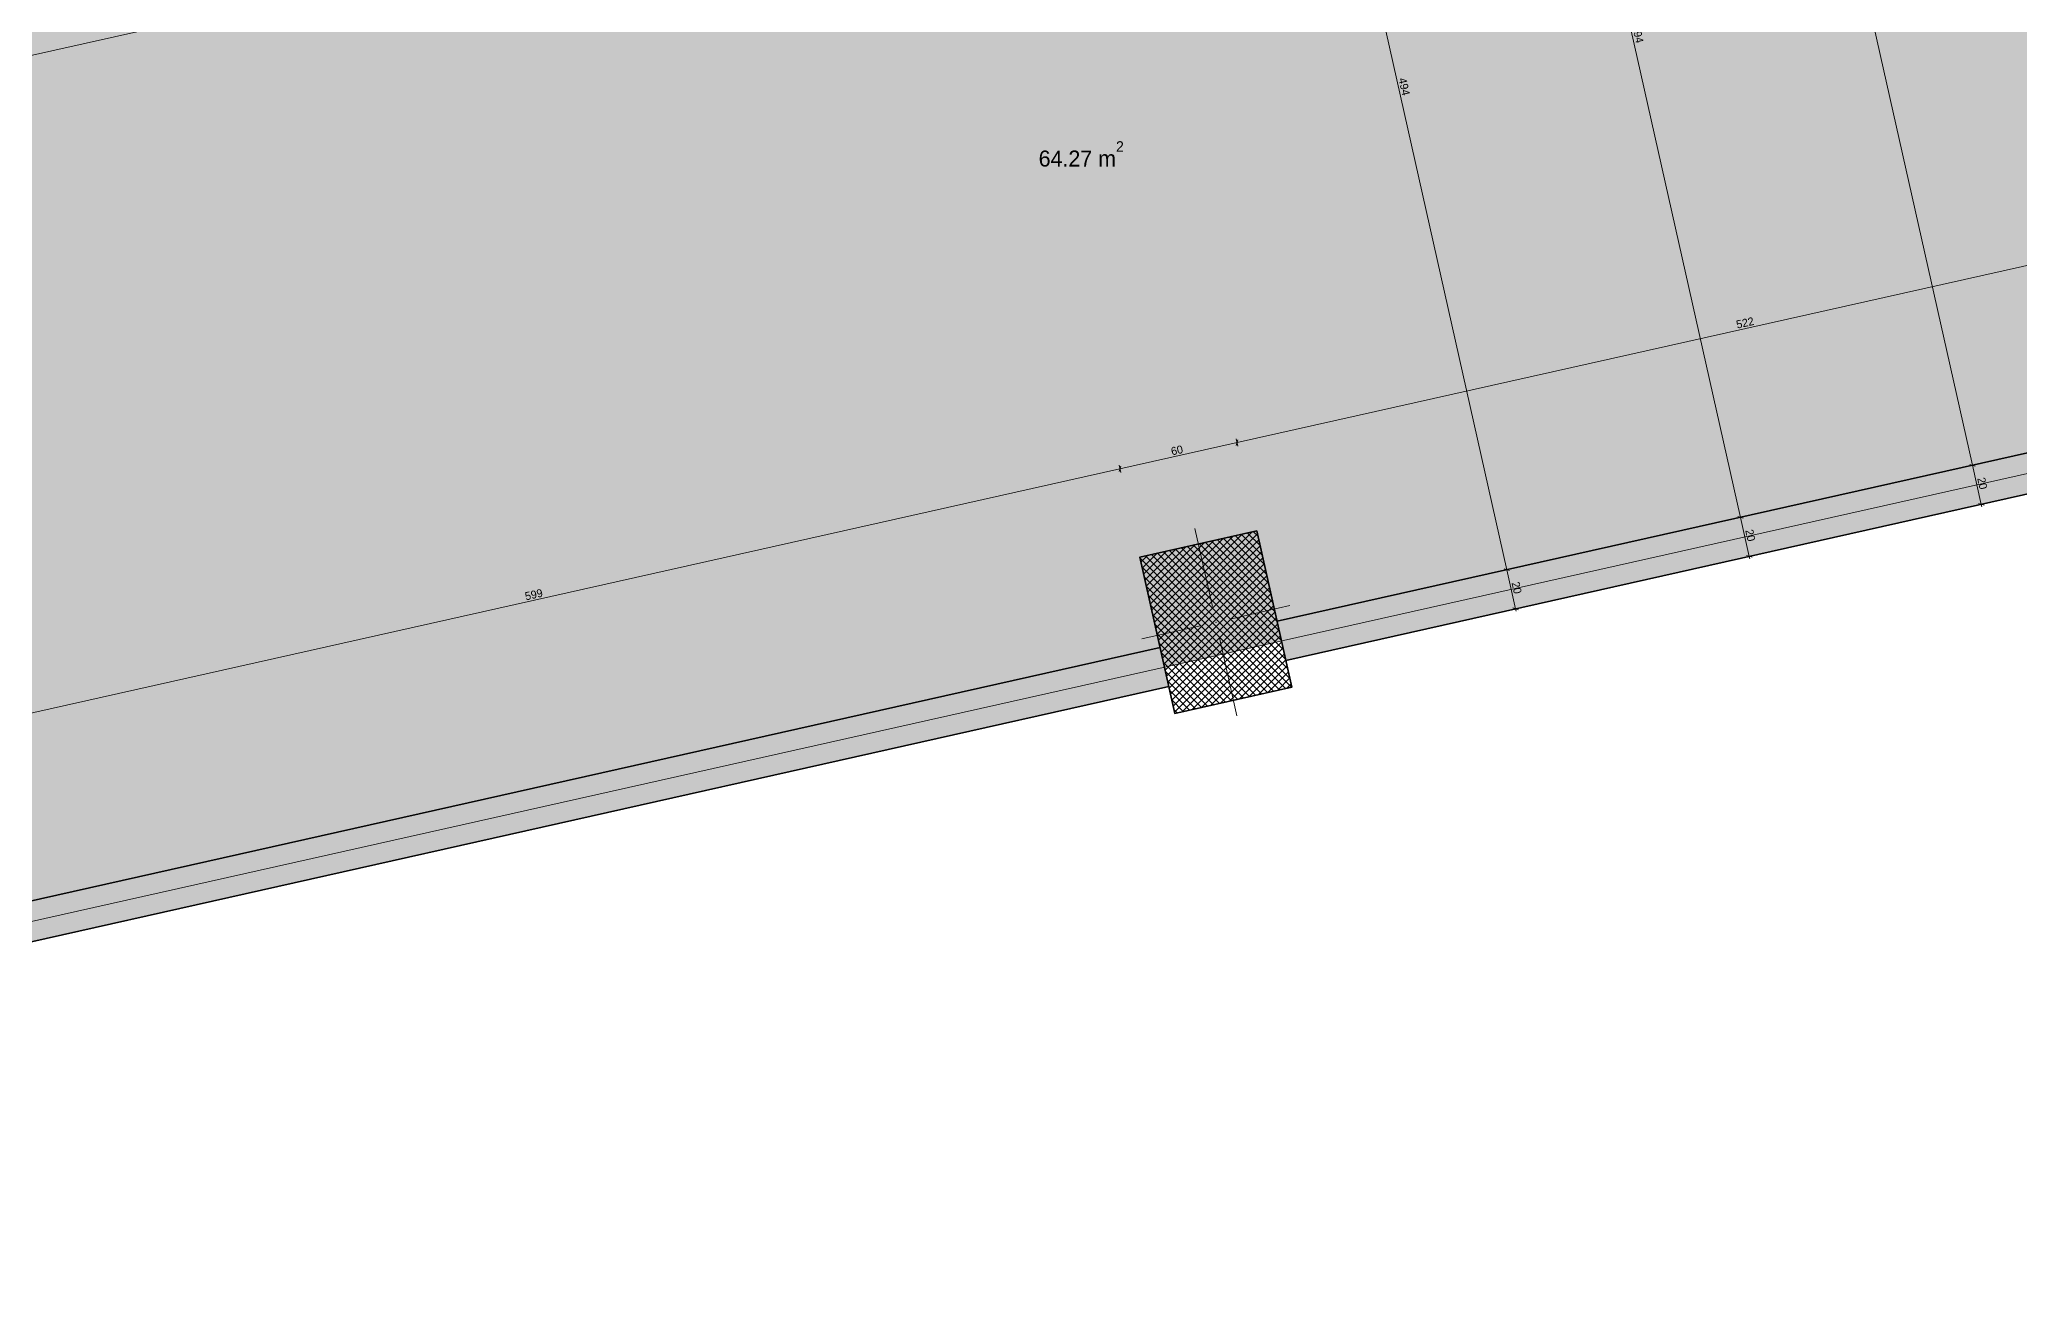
# Model space of a CAD drawing. Header units: millimetres. Extents: x -1912 to 88153, y -54123 to 4469.
# Drawn here: x 65175 to 75074, y -40851 to -34551 of the extents above; entities that cross this region are included whole.
import ezdxf

# ---------------------------------------------------------------- set-up
doc = ezdxf.new("R2010")
doc.units = ezdxf.units.MM
doc.header["$MEASUREMENT"] = 0
for name, color, linetype in [('A - Dimensionimi', 7, 'Continuous'), ('A - Muret', 7, 'Continuous'), ('A - Shtyllat', 7, 'Continuous')]:
    doc.layers.add(name, color=color, linetype=linetype)
for name, color, linetype, lineweight in [('A - Dimensionimi_Pen_No__1', 7, 'Continuous', 13), ('A - Fill Zone_Pen_No__1', 7, 'Continuous', 13), ('A - Fill Zone_Pen_No__6', 5, 'Continuous', 35), ('A - Muret_Pen_No__7', 7, 'Continuous', 35), ('A - Shtyllat_Pen_No__1', 7, 'Continuous', 13), ('A - Shtyllat_Pen_No__7', 7, 'Continuous', 35)]:
    doc.layers.add(name, color=color, linetype=linetype, lineweight=lineweight)
doc.layers.add('A - Muret_Pen_No__102', color=7, linetype='Continuous', lineweight=13, true_color=0xcccccc)
doc.styles.add('GENERATED_STYLE_1', font='GOTHIC.TTF')
doc.dimstyles.new('GENERATED_STYLE__5', dxfattribs={"dimtxt": 40, "dimasz": 19, "dimexe": 0.18, "dimexo": 0.0625, "dimgap": 0, "dimtad": 1, "dimdec": 0, "dimlfac": 0.1, "dimzin": 0, "dimdsep": 46, "dimtxsty": 'GENERATED_STYLE_1', "dimblk": 'ARROWHEAD_2', "dimblk1": 'ARROWHEAD_2', "dimblk2": 'ARROWHEAD_2', "dimcen": 0.09, "dimse1": 1, "dimse2": 1, "dimclrd": 7, "dimclre": 7, "dimclrt": 7, "dimadec": 0, "dimazin": 0, "dimtfac": 1, "dimtdec": 4, "dimtmove": 0, "dimatfit": 3, "dimfxl": 0, "dimtolj": 1, "dimtzin": 0, "dimarcsym": 0})

# ---------------------------------------------------------------- blocks, each defined once
blk = doc.blocks.new('Wall_18', base_point=(57163.3, -40851.3))
at = {"layer": 'A - Muret_Pen_No__102', "linetype": 'Continuous', "lineweight": 0, "true_color": 0xcccccc}
for points in [[(77044.9, -36185.1), (77088.7, -36380.3), (77089.6, -36380.1), (77045.8, -36184.9)], [(71362.3, -37460.2), (71406.1, -37655.4), (76503.2, -36511.6), (76459.5, -36316.5)], [(64834.9, -38924.9), (64878.7, -39120), (70820.7, -37786.7), (70776.9, -37591.6)], [(60831.3, -39823.2), (60875.1, -40018.4), (64293.2, -39251.4), (64249.4, -39056.3)], [(57119.6, -40656.1), (57163.3, -40851.3), (60289.6, -40149.8), (60245.8, -39954.6)]]:
    blk.add_hatch(color=254, dxfattribs=at).paths.add_polyline_path(points)
at = {"layer": 'A - Muret_Pen_No__7', "color": 7, "linetype": 'Continuous', "lineweight": 35, "flags": 128}
for points in [[(77089.6, -36380.1), (77045.8, -36184.9)], [(76459.5, -36316.5), (71362.3, -37460.2)], [(77088.7, -36380.3), (77089.6, -36380.1)], [(71406.1, -37655.4), (76503.2, -36511.6)], [(70776.9, -37591.6), (64932.5, -38903)], [(64878.7, -39120), (70820.7, -37786.7)], [(64249.4, -39056.3), (60831.3, -39823.2)], [(60875.1, -40018.4), (64293.2, -39251.4)], [(60245.8, -39954.6), (57119.6, -40656.1)], [(57163.3, -40851.3), (60289.6, -40149.8)], [(57119.6, -40656.1), (57163.3, -40851.3)]]:
    blk.add_lwpolyline(points, dxfattribs=at)
blk = doc.blocks.new('*D272')
at = {"layer": 'A - Dimensionimi_Pen_No__1', "color": 7, "linetype": 'Continuous', "lineweight": 13}
for p, q in [((74857.3, -36676), (74820.7, -36684.2)), ((74825.2, -36675.8), (74852.8, -36684.4)), ((74882.8, -36875.2), (74839, -36680.1)), ((74901.1, -36871.1), (74864.5, -36879.4)), ((74869, -36870.9), (74896.6, -36879.6)), ((74885.5, -36887.2), (74882.8, -36875.2))]:
    blk.add_line(p, q, dxfattribs=at)
at = {"layer": 'A - Dimensionimi_Pen_No__1', "color": 7, "lineweight": 13, "insert": (74861.9, -36745.4), "char_height": 40, "attachment_point": 7, "rotation": 282.64691, "style": 'GENERATED_STYLE_1'}
blk.add_mtext('\\A1;{\\pql;\\fCentury Gothic|b0|i0|c0|p0;\\W1.000000;20}', dxfattribs=at)
blk = doc.blocks.new('ARROWHEAD_2')
at = {"color": 0, "linetype": 'Continuous', "lineweight": 0}
for p, q in [((0, 0), (-1, 0)), ((-0.38, -0.66), (0.38, 0.66))]:
    blk.add_line(p, q, dxfattribs=at)
blk = doc.blocks.new('*D273')
at = {"layer": 'A - Dimensionimi_Pen_No__1', "color": 7, "linetype": 'Continuous', "lineweight": 13}
for p, q in [((73744.7, -31860.2), (73772.3, -31868.8)), ((74839, -36680.1), (73758.5, -31864.5)), ((74857.3, -36676), (74820.7, -36684.2)), ((74825.2, -36675.8), (74852.8, -36684.4)), ((74882.8, -36875.2), (74839, -36680.1))]:
    blk.add_line(p, q, dxfattribs=at)
at = {"layer": 'A - Dimensionimi_Pen_No__1', "color": 7, "lineweight": 13, "insert": (74296.3, -34224.8), "char_height": 40, "attachment_point": 7, "rotation": 282.64691, "style": 'GENERATED_STYLE_1'}
blk.add_mtext('\\A1;{\\pql;\\fCentury Gothic|b0|i0|c0|p0;\\W1.000000;494}', dxfattribs=at)
blk = doc.blocks.new('*D274')
at = {"layer": 'A - Dimensionimi_Pen_No__1', "color": 7, "linetype": 'Continuous', "lineweight": 13}
for p, q in [((73714.7, -31669.4), (73434.4, -30420.4)), ((73733, -31665.3), (73696.4, -31673.5)), ((73700.9, -31665.1), (73728.5, -31673.7)), ((73758.5, -31864.5), (73714.7, -31669.4)), ((73776.8, -31860.4), (73740.2, -31868.6)), ((73744.7, -31860.2), (73772.3, -31868.8)), ((74839, -36680.1), (73758.5, -31864.5))]:
    blk.add_line(p, q, dxfattribs=at)
at = {"layer": 'A - Dimensionimi_Pen_No__1', "color": 7, "lineweight": 13, "insert": (73737.5, -31734.7), "char_height": 40, "attachment_point": 7, "rotation": 282.64691, "style": 'GENERATED_STYLE_1'}
blk.add_mtext('\\A1;{\\pql;\\fCentury Gothic|b0|i0|c0|p0;\\W1.000000;20}', dxfattribs=at)
blk = doc.blocks.new('*D326')
at = {"layer": 'A - Dimensionimi_Pen_No__1', "color": 7, "linetype": 'Continuous', "lineweight": 13}
for p, q in [((64731.9, -38009.2), (70576.3, -36697.8)), ((70580.6, -36684.1), (70572, -36711.6)), ((64634.3, -38031.1), (64731.9, -38009.2)), ((64736.2, -37995.5), (64727.6, -38023)), ((64736, -38027.5), (64727.8, -37990.9))]:
    blk.add_line(p, q, dxfattribs=at)
at = {"layer": 'A - Dimensionimi_Pen_No__1', "color": 7, "lineweight": 13, "insert": (67606.6, -37356), "char_height": 40, "attachment_point": 7, "rotation": 12.64691, "style": 'GENERATED_STYLE_1'}
blk.add_mtext('\\A1;{\\pql;\\fCentury Gothic|b0|i0|c0|p0;\\W1.000000;599}', dxfattribs=at)
blk = doc.blocks.new('*D327')
at = {"layer": 'A - Dimensionimi_Pen_No__1', "color": 7, "linetype": 'Continuous', "lineweight": 13}
for p, q in [((70576.3, -36697.8), (71161.8, -36566.5)), ((71166.1, -36552.7), (71157.5, -36580.2)), ((71165.9, -36584.8), (71157.7, -36548.2)), ((64731.9, -38009.2), (70576.3, -36697.8)), ((70580.6, -36684.1), (70572, -36711.6)), ((70580.4, -36716.1), (70572.2, -36679.5))]:
    blk.add_line(p, q, dxfattribs=at)
at = {"layer": 'A - Dimensionimi_Pen_No__1', "color": 7, "lineweight": 13, "insert": (70836.8, -36631.2), "char_height": 40, "attachment_point": 7, "rotation": 12.64691, "style": 'GENERATED_STYLE_1'}
blk.add_mtext('\\A1;{\\pql;\\fCentury Gothic|b0|i0|c0|p0;\\W1.000000;60}', dxfattribs=at)
blk = doc.blocks.new('*D328')
at = {"layer": 'A - Dimensionimi_Pen_No__1', "color": 7, "linetype": 'Continuous', "lineweight": 13}
for p, q in [((76258.9, -35422.7), (76835.3, -35293.4)), ((71161.8, -36566.5), (76258.9, -35422.7)), ((76263.2, -35409), (76254.6, -35436.5)), ((76263, -35441), (76254.8, -35404.4)), ((71166.1, -36552.7), (71157.5, -36580.2)), ((71165.9, -36584.8), (71157.7, -36548.2))]:
    blk.add_line(p, q, dxfattribs=at)
at = {"layer": 'A - Dimensionimi_Pen_No__1', "color": 7, "lineweight": 13, "insert": (73662.8, -35997.1), "char_height": 40, "attachment_point": 7, "rotation": 12.64691, "style": 'GENERATED_STYLE_1'}
blk.add_mtext('\\A1;{\\pql;\\fCentury Gothic|b0|i0|c0|p0;\\W1.000000;522}', dxfattribs=at)
blk = doc.blocks.new('*D333')
at = {"layer": 'A - Dimensionimi_Pen_No__1', "color": 7, "linetype": 'Continuous', "lineweight": 13}
for p, q in [((63931.6, -34900), (76132.7, -32162.3)), ((76128.4, -32176), (76137, -32148.5)), ((76136.8, -32180.5), (76128.6, -32144)), ((76132.7, -32162.3), (76144.7, -32159.6)), ((63834, -34921.9), (63931.6, -34900)), ((63935.9, -34886.2), (63927.3, -34913.8)), ((63935.7, -34918.3), (63927.5, -34881.7))]:
    blk.add_line(p, q, dxfattribs=at)
at = {"layer": 'A - Dimensionimi_Pen_No__1', "color": 7, "lineweight": 13, "insert": (69961.7, -33538.7), "char_height": 40, "attachment_point": 7, "rotation": 12.64691, "style": 'GENERATED_STYLE_1'}
blk.add_mtext('\\A1;{\\pql;\\fCentury Gothic|b0|i0|c0|p0;\\W1.000000;1,250}', dxfattribs=at)
blk = doc.blocks.new('*D337')
at = {"layer": 'A - Dimensionimi_Pen_No__1', "color": 7, "linetype": 'Continuous', "lineweight": 13}
for p, q in [((61952.4, -34582.2), (61924.8, -34573.6)), ((61938.6, -34577.9), (63006.1, -39335.3)), ((63019.8, -39339.6), (62992.3, -39331))]:
    blk.add_line(p, q, dxfattribs=at)
at = {"layer": 'A - Dimensionimi_Pen_No__1', "color": 7, "lineweight": 13, "insert": (62469.9, -36909), "char_height": 40, "attachment_point": 7, "rotation": 282.64691, "style": 'GENERATED_STYLE_1'}
blk.add_mtext('\\A1;{\\pql;\\fCentury Gothic|b0|i0|c0|p0;\\W1.000000;488}', dxfattribs=at)
blk = doc.blocks.new('*D338')
at = {"layer": 'A - Dimensionimi_Pen_No__1', "color": 7, "linetype": 'Continuous', "lineweight": 13}
for p, q in [((61938.6, -34577.9), (63006.1, -39335.3)), ((62987.8, -39339.4), (63024.4, -39331.2)), ((63019.8, -39339.6), (62992.3, -39331)), ((63006.1, -39335.3), (63049.9, -39530.4)), ((63031.6, -39534.5), (63068.2, -39526.3)), ((63036.1, -39526.1), (63063.6, -39534.7)), ((63049.9, -39530.4), (63052.5, -39542.3))]:
    blk.add_line(p, q, dxfattribs=at)
at = {"layer": 'A - Dimensionimi_Pen_No__1', "color": 7, "lineweight": 13, "insert": (63028.9, -39400.5), "char_height": 40, "attachment_point": 7, "rotation": 282.64691, "style": 'GENERATED_STYLE_1'}
blk.add_mtext('\\A1;{\\pql;\\fCentury Gothic|b0|i0|c0|p0;\\W1.000000;20}', dxfattribs=at)
blk = doc.blocks.new('*D395')
at = {"layer": 'A - Dimensionimi_Pen_No__1', "color": 7, "linetype": 'Continuous', "lineweight": 13}
for p, q in [((72529, -37198.4), (72492.4, -37206.6)), ((72496.9, -37198.2), (72524.5, -37206.8)), ((72554.5, -37397.7), (72510.7, -37202.5)), ((72572.8, -37393.6), (72536.2, -37401.8)), ((72540.7, -37393.4), (72568.3, -37402)), ((72557.2, -37409.6), (72554.5, -37397.7))]:
    blk.add_line(p, q, dxfattribs=at)
at = {"layer": 'A - Dimensionimi_Pen_No__1', "color": 7, "lineweight": 13, "insert": (72533.6, -37267.8), "char_height": 40, "attachment_point": 7, "rotation": 282.64691, "style": 'GENERATED_STYLE_1'}
blk.add_mtext('\\A1;{\\pql;\\fCentury Gothic|b0|i0|c0|p0;\\W1.000000;20}', dxfattribs=at)
blk = doc.blocks.new('*D396')
at = {"layer": 'A - Dimensionimi_Pen_No__1', "color": 7, "linetype": 'Continuous', "lineweight": 13}
for p, q in [((71430.2, -32387), (71386.4, -32191.8)), ((71448.5, -32382.9), (71411.9, -32391.1)), ((71416.4, -32382.7), (71444, -32391.3)), ((72510.7, -37202.5), (71430.2, -32387)), ((72529, -37198.4), (72492.4, -37206.6)), ((72496.9, -37198.2), (72524.5, -37206.8))]:
    blk.add_line(p, q, dxfattribs=at)
at = {"layer": 'A - Dimensionimi_Pen_No__1', "color": 7, "lineweight": 13, "insert": (71968, -34747.2), "char_height": 40, "attachment_point": 7, "rotation": 282.64691, "style": 'GENERATED_STYLE_1'}
blk.add_mtext('\\A1;{\\pql;\\fCentury Gothic|b0|i0|c0|p0;\\W1.000000;494}', dxfattribs=at)
blk = doc.blocks.new('*D459')
at = {"layer": 'A - Dimensionimi_Pen_No__1', "color": 7, "linetype": 'Continuous', "lineweight": 13}
for p, q in [((73697.5, -36936.2), (73660.9, -36944.5)), ((73665.4, -36936), (73693, -36944.7)), ((73723, -37135.5), (73679.2, -36940.4)), ((73741.3, -37131.4), (73704.7, -37139.6)), ((73709.2, -37131.2), (73736.8, -37139.8)), ((73725.7, -37147.4), (73723, -37135.5))]:
    blk.add_line(p, q, dxfattribs=at)
at = {"layer": 'A - Dimensionimi_Pen_No__1', "color": 7, "lineweight": 13, "insert": (73702, -37005.6), "char_height": 40, "attachment_point": 7, "rotation": 282.64691, "style": 'GENERATED_STYLE_1'}
blk.add_mtext('\\A1;{\\pql;\\fCentury Gothic|b0|i0|c0|p0;\\W1.000000;20}', dxfattribs=at)
blk = doc.blocks.new('*D460')
at = {"layer": 'A - Dimensionimi_Pen_No__1', "color": 7, "linetype": 'Continuous', "lineweight": 13}
for p, q in [((72598.6, -32124.8), (72554.9, -31929.6)), ((72616.9, -32120.7), (72580.4, -32128.9)), ((72584.9, -32120.5), (72612.4, -32129.1)), ((73679.2, -36940.4), (72598.6, -32124.8)), ((73697.5, -36936.2), (73660.9, -36944.5)), ((73665.4, -36936), (73693, -36944.7)), ((73723, -37135.5), (73679.2, -36940.4))]:
    blk.add_line(p, q, dxfattribs=at)
at = {"layer": 'A - Dimensionimi_Pen_No__1', "color": 7, "lineweight": 13, "insert": (73136.4, -34485), "char_height": 40, "attachment_point": 7, "rotation": 282.64691, "style": 'GENERATED_STYLE_1'}
blk.add_mtext('\\A1;{\\pql;\\fCentury Gothic|b0|i0|c0|p0;\\W1.000000;494}', dxfattribs=at)
blk = doc.blocks.new('Column_101', base_point=(71055.8, -37464.5))
at = {"layer": 'A - Shtyllat', "linetype": 'Continuous', "lineweight": 0, "true_color": 0x000000}
h = blk.add_hatch(dxfattribs=at)
h.set_pattern_fill('Concrete_Block', color=18, style=0, pattern_type=2)
h.set_pattern_definition([(45, (0, 0), (-18.384776, 18.384776), []), (135, (0, 0), (18.384776, 18.384776), [])])
h.paths.add_polyline_path([(71261, -37008.5), (70675.5, -37139.9), (70850.7, -37920.5), (71436.1, -37789.1)])
at = {"layer": 'A - Shtyllat_Pen_No__1', "color": 7, "linetype": 'Continuous', "lineweight": 13}
for p, q in [((71038.3, -37386.4), (70950.7, -36996.1)), ((71133.9, -37447), (71426.6, -37381.3)), ((70977.8, -37482), (70685, -37547.7)), ((71073.3, -37542.6), (71160.9, -37932.9))]:
    blk.add_line(p, q, dxfattribs=at)
blk.add_point((71055.8, -37464.5), dxfattribs=at)
at = {"layer": 'A - Shtyllat_Pen_No__7', "color": 7, "linetype": 'Continuous', "lineweight": 35, "flags": 128}
blk.add_lwpolyline([(71261, -37008.5), (70675.5, -37139.9), (70850.7, -37920.5), (71436.1, -37789.1)], close=True, dxfattribs=at)

msp = doc.modelspace()

# ---------------------------------------------------------------- hatches: boundary and pattern name
at = {"layer": 'A - Fill Zone_Pen_No__6', "linetype": 'Continuous', "lineweight": 0, "true_color": 0x00003f}
msp.add_hatch(color=178, dxfattribs=at).paths.add_polyline_path([(77067.7, -36282.5), (64856.8, -39022.5), (63732.4, -34011.8), (75943.3, -31271.8)])

# ---------------------------------------------------------------- linework, layer by layer
at = {"layer": 'A - Fill Zone_Pen_No__1', "color": 7, "linetype": 'Continuous', "lineweight": 13, "flags": 128}
msp.add_lwpolyline([(77067.7, -36282.5), (64856.8, -39022.5), (63732.4, -34011.8), (75943.3, -31271.8)], close=True, dxfattribs=at)

# ---------------------------------------------------------------- block references
at = {"layer": 'A - Muret', "color": 7, "lineweight": 35}
msp.add_blockref('Wall_18', (57163.3, -40851.3), dxfattribs=at)
at = {"layer": 'A - Shtyllat', "color": 7, "lineweight": 35}
msp.add_blockref('Column_101', (71055.8, -37464.5), dxfattribs=at)

# ---------------------------------------------------------------- texts
at = {"layer": 'A - Fill Zone_Pen_No__1', "color": 7, "lineweight": 13, "insert": (70170, -35187.1), "char_height": 80, "attachment_point": 7, "style": 'GENERATED_STYLE_1'}
msp.add_mtext('{\\fCentury Gothic|b0|i0|c0|p0;64.27 m{\\H0.66x;\\S2^  ;}}', dxfattribs=at)

# ---------------------------------------------------------------- dimensions: what is measured, and where the dimension line sits
at = {"layer": 'A - Dimensionimi', "color": 7, "linetype": 'Continuous', "lineweight": 13}
for base, p1, p2, angle, picture, middle, turn in [((76132.7, -32162.3), (63732.3, -34011.8), (75434.2, -29049.3), 12.64691, '*D333', (70022.7, -33504.6), 12.64691), ((73714.7, -31669.4), (69904.3, -32729.4), (69763, -32556.1), 102.64691, '*D274', (73763.7, -31760), 282.64691), ((73758.5, -31864.5), (68512.1, -38099.8), (69904.3, -32729.4), 102.64691, '*D273', (74325.8, -34264.9), 282.64691), ((72598.6, -32124.8), (67082.7, -38420.5), (69904.3, -32729.4), 102.64691, '*D460', (73166, -34525.2), 282.64691), ((71430.2, -32387), (68512.1, -38099.8), (69904.3, -32729.4), 102.64691, '*D396', (71997.5, -34787.4), 282.64691), ((63006.1, -39335.3), (60026.7, -35006.9), (67082.7, -38420.5), 282.64691, '*D337', (62499.4, -36949.2), 282.64691), ((63049.9, -39530.4), (67082.7, -38420.5), (67126.5, -38615.7), 282.64691, '*D338', (63055.1, -39425.9), 282.64691), ((76258.9, -35422.7), (71261, -37008.5), (76356.4, -35857.1), 12.64691, '*D328', (73703, -35967.6), 12.64691), ((71161.8, -36566.5), (70675.5, -37139.9), (71261, -37008.5), 12.64691, '*D327', (70862.1, -36605), 12.64691), ((70576.3, -36697.8), (64932.5, -38903), (70675.5, -37139.9), 12.64691, '*D326', (67646.7, -37326.5), 12.64691), ((74839, -36680.1), (67126.5, -38615.7), (68512.1, -38099.8), 102.64691, '*D272', (74888.1, -36770.7), 282.64691), ((73679.2, -36940.4), (67126.5, -38615.7), (67082.7, -38420.5), 102.64691, '*D459', (73728.2, -37031), 282.64691), ((72510.7, -37202.5), (67126.5, -38615.7), (68512.1, -38099.8), 102.64691, '*D395', (72559.7, -37293.2), 282.64691)]:
    dim = msp.add_linear_dim(base=base, p1=p1, p2=p2, angle=angle, dimstyle='GENERATED_STYLE__5', dxfattribs=at)
    dim.commit()
    dim.dimension.update_dxf_attribs({"geometry": picture, "text_midpoint": middle, "dimtype": 160, "text_rotation": turn})

doc.saveas('drawing.dxf')
